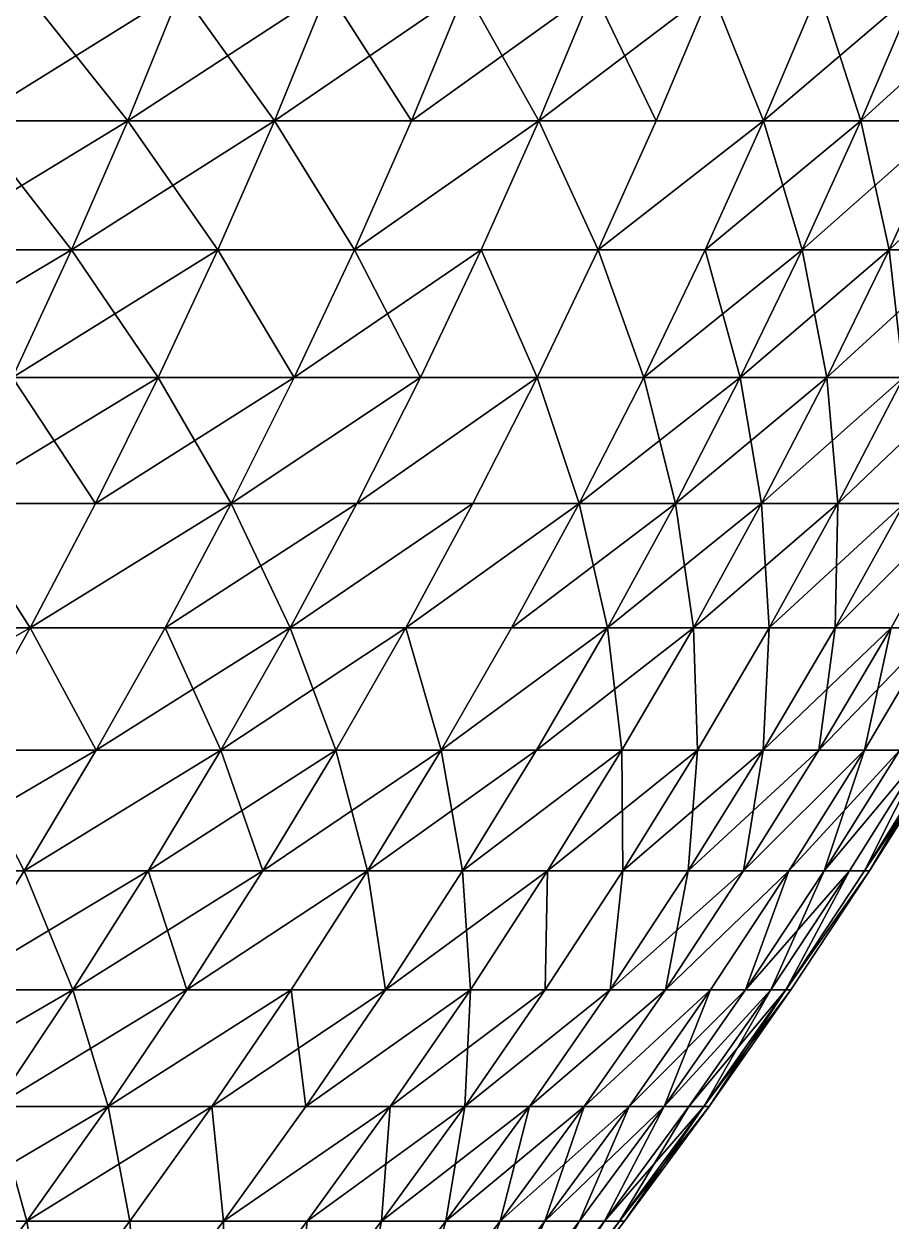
# Model space of a CAD drawing. Header units: millimetres. Extents: x -3250 to 6200, y -3250 to 3250.
# Drawn here: x 5953.7 to 6075, y -483 to -315.5 of the extents above; entities that cross this region are included whole.
import ezdxf

# ---------------------------------------------------------------- set-up
doc = ezdxf.new("R2010")
doc.units = ezdxf.units.MM
doc.header["$MEASUREMENT"] = 0
doc.layers.add('MESH_3D', color=2, linetype='CONTINUOUS')

msp = doc.modelspace()

# ---------------------------------------------------------------- linework, layer by layer
at = {"layer": 'MESH_3D'}
for points in [[(5946.31, -329.03, 1895.26), (5975.62, -310.75, 1946.13), (5968.2, -329.03, 1949.05)], [(5953.66, -310.75, 1892.16), (5975.62, -310.75, 1946.13), (5946.31, -329.03, 1895.26)], [(5968.2, -329.03, 24750.95), (5953.66, -310.75, 24807.84), (5946.31, -329.03, 24804.74)], [(5975.62, -310.75, 24753.87), (5953.66, -310.75, 24807.84), (5968.2, -329.03, 24750.95)], [(5975.62, -310.75, 1946.13), (5988.74, -329.03, 2003.37), (5968.2, -329.03, 1949.05)], [(5996.23, -310.75, 24699.36), (5968.2, -329.03, 24750.95), (5988.74, -329.03, 24696.63)], [(5996.23, -310.75, 24699.36), (5975.62, -310.75, 24753.87), (5968.2, -329.03, 24750.95)], [(5975.62, -310.75, 1946.13), (5996.23, -310.75, 2000.64), (5988.74, -329.03, 2003.37)], [(5996.23, -310.75, 2000.64), (6007.92, -329.03, 2058.18), (5988.74, -329.03, 2003.37)], [(6015.48, -310.75, 24644.36), (5988.74, -329.03, 24696.63), (6007.92, -329.03, 24641.82)], [(6015.48, -310.75, 24644.36), (5996.23, -310.75, 24699.36), (5988.74, -329.03, 24696.63)], [(5996.23, -310.75, 2000.64), (6015.48, -310.75, 2055.64), (6007.92, -329.03, 2058.18)], [(6015.48, -310.75, 2055.64), (6025.72, -329.03, 2113.45), (6007.92, -329.03, 2058.18)], [(6033.35, -310.75, 24588.9), (6015.48, -310.75, 24644.36), (6007.92, -329.03, 24641.82)], [(6033.35, -310.75, 24588.9), (6007.92, -329.03, 24641.82), (6025.72, -329.03, 24586.55)], [(6015.48, -310.75, 2055.64), (6033.35, -310.75, 2111.1), (6025.72, -329.03, 2113.45)], [(6033.35, -310.75, 2111.1), (6042.15, -329.03, 2169.16), (6025.72, -329.03, 2113.45)], [(6049.83, -310.75, 24533), (6033.35, -310.75, 24588.9), (6025.72, -329.03, 24586.55)], [(6049.83, -310.75, 24533), (6025.72, -329.03, 24586.55), (6042.15, -329.03, 24530.84)], [(6033.35, -310.75, 2111.1), (6049.83, -310.75, 2167), (6042.15, -329.03, 2169.16)], [(6049.83, -310.75, 2167), (6057.18, -329.03, 2225.25), (6042.15, -329.03, 2169.16)], [(6057.18, -329.03, 24474.75), (6049.83, -310.75, 24533), (6042.15, -329.03, 24530.84)], [(6049.83, -310.75, 2167), (6064.91, -310.75, 2223.28), (6057.18, -329.03, 2225.25)], [(6064.91, -310.75, 24476.72), (6049.83, -310.75, 24533), (6057.18, -329.03, 24474.75)], [(6064.91, -310.75, 2223.28), (6070.81, -329.03, 2281.7), (6057.18, -329.03, 2225.25)], [(6078.58, -310.75, 24420.07), (6064.91, -310.75, 24476.72), (6057.18, -329.03, 24474.75)], [(6078.58, -310.75, 24420.07), (6057.18, -329.03, 24474.75), (6070.81, -329.03, 24418.3)], [(6064.91, -310.75, 2223.28), (6078.58, -310.75, 2279.93), (6070.81, -329.03, 2281.7)], [(6078.58, -310.75, 2279.93), (6083.02, -329.03, 2338.48), (6070.81, -329.03, 2281.7)], [(6090.84, -310.75, 24363.1), (6078.58, -310.75, 24420.07), (6070.81, -329.03, 24418.3)], [(6090.84, -310.75, 24363.1), (6070.81, -329.03, 24418.3), (6083.02, -329.03, 24361.52)], [(5946.31, -329.03, 1895.26), (5960.35, -347.11, 1952.13), (5938.54, -347.11, 1898.53)], [(5968.2, -329.03, 24750.95), (5938.54, -347.11, 24801.47), (5960.35, -347.11, 24747.87)], [(5968.2, -329.03, 24750.95), (5946.31, -329.03, 24804.74), (5938.54, -347.11, 24801.47)], [(5946.31, -329.03, 1895.26), (5968.2, -329.03, 1949.05), (5960.35, -347.11, 1952.13)], [(5968.2, -329.03, 1949.05), (5980.82, -347.11, 2006.25), (5960.35, -347.11, 1952.13)], [(5988.74, -329.03, 24696.63), (5968.2, -329.03, 24750.95), (5960.35, -347.11, 24747.87)], [(5988.74, -329.03, 24696.63), (5960.35, -347.11, 24747.87), (5980.82, -347.11, 24693.75)], [(5968.2, -329.03, 1949.05), (5988.74, -329.03, 2003.37), (5980.82, -347.11, 2006.25)], [(5988.74, -329.03, 2003.37), (5999.93, -347.11, 2060.86), (5980.82, -347.11, 2006.25)], [(5999.93, -347.11, 24639.14), (5988.74, -329.03, 24696.63), (5980.82, -347.11, 24693.75)], [(5988.74, -329.03, 2003.37), (6007.92, -329.03, 2058.18), (5999.93, -347.11, 2060.86)], [(6007.92, -329.03, 24641.82), (5988.74, -329.03, 24696.63), (5999.93, -347.11, 24639.14)], [(5999.93, -347.11, 2060.86), (6025.72, -329.03, 2113.45), (6017.67, -347.11, 2115.94)], [(6007.92, -329.03, 2058.18), (6025.72, -329.03, 2113.45), (5999.93, -347.11, 2060.86)], [(6025.72, -329.03, 24586.55), (5999.93, -347.11, 24639.14), (6017.67, -347.11, 24584.06)], [(6025.72, -329.03, 24586.55), (6007.92, -329.03, 24641.82), (5999.93, -347.11, 24639.14)], [(6025.72, -329.03, 2113.45), (6034.03, -347.11, 2171.44), (6017.67, -347.11, 2115.94)], [(6034.03, -347.11, 24528.56), (6025.72, -329.03, 24586.55), (6017.67, -347.11, 24584.06)], [(6025.72, -329.03, 2113.45), (6042.15, -329.03, 2169.16), (6034.03, -347.11, 2171.44)], [(6042.15, -329.03, 24530.84), (6025.72, -329.03, 24586.55), (6034.03, -347.11, 24528.56)], [(6034.03, -347.11, 2171.44), (6057.18, -329.03, 2225.25), (6049.01, -347.11, 2227.33)], [(6042.15, -329.03, 2169.16), (6057.18, -329.03, 2225.25), (6034.03, -347.11, 2171.44)], [(6057.18, -329.03, 24474.75), (6042.15, -329.03, 24530.84), (6034.03, -347.11, 24528.56)], [(6057.18, -329.03, 24474.75), (6034.03, -347.11, 24528.56), (6049.01, -347.11, 24472.67)], [(6049.01, -347.11, 2227.33), (6070.81, -329.03, 2281.7), (6062.59, -347.11, 2283.58)], [(6057.18, -329.03, 2225.25), (6070.81, -329.03, 2281.7), (6049.01, -347.11, 2227.33)], [(6062.59, -347.11, 24416.42), (6057.18, -329.03, 24474.75), (6049.01, -347.11, 24472.67)], [(6070.81, -329.03, 24418.3), (6057.18, -329.03, 24474.75), (6062.59, -347.11, 24416.42)], [(6070.81, -329.03, 2281.7), (6074.76, -347.11, 2340.15), (6062.59, -347.11, 2283.58)], [(6083.02, -329.03, 24361.52), (6070.81, -329.03, 24418.3), (6062.59, -347.11, 24416.42)], [(6083.02, -329.03, 24361.52), (6062.59, -347.11, 24416.42), (6074.76, -347.11, 24359.85)], [(6070.81, -329.03, 2281.7), (6083.02, -329.03, 2338.48), (6074.76, -347.11, 2340.15)], [(6083.02, -329.03, 2338.48), (6085.52, -347.11, 2397), (6074.76, -347.11, 2340.15)], [(6093.82, -329.03, 24304.46), (6083.02, -329.03, 24361.52), (6074.76, -347.11, 24359.85)], [(6093.82, -329.03, 24304.46), (6074.76, -347.11, 24359.85), (6085.52, -347.11, 24303)], [(5930.36, -364.97, 1901.98), (5960.35, -347.11, 1952.13), (5952.08, -364.97, 1955.37)], [(5938.54, -347.11, 1898.53), (5960.35, -347.11, 1952.13), (5930.36, -364.97, 1901.98)], [(5960.35, -347.11, 24747.87), (5938.54, -347.11, 24801.47), (5952.08, -364.97, 24744.63)], [(5960.35, -347.11, 1952.13), (5972.47, -364.97, 2009.28), (5952.08, -364.97, 1955.37)], [(5980.82, -347.11, 24693.75), (5960.35, -347.11, 24747.87), (5952.08, -364.97, 24744.63)], [(5980.82, -347.11, 24693.75), (5952.08, -364.97, 24744.63), (5972.47, -364.97, 24690.72)], [(5960.35, -347.11, 1952.13), (5980.82, -347.11, 2006.25), (5972.47, -364.97, 2009.28)], [(5980.82, -347.11, 2006.25), (5991.51, -364.97, 2063.69), (5972.47, -364.97, 2009.28)], [(5991.51, -364.97, 24636.31), (5980.82, -347.11, 24693.75), (5972.47, -364.97, 24690.72)], [(5980.82, -347.11, 2006.25), (5999.93, -347.11, 2060.86), (5991.51, -364.97, 2063.69)], [(5999.93, -347.11, 24639.14), (5980.82, -347.11, 24693.75), (5991.51, -364.97, 24636.31)], [(5999.93, -347.11, 2060.86), (6009.19, -364.97, 2118.56), (5991.51, -364.97, 2063.69)], [(6017.67, -347.11, 24584.06), (5999.93, -347.11, 24639.14), (5991.51, -364.97, 24636.31)], [(6017.67, -347.11, 24584.06), (5991.51, -364.97, 24636.31), (6009.19, -364.97, 24581.44)], [(5999.93, -347.11, 2060.86), (6017.67, -347.11, 2115.94), (6009.19, -364.97, 2118.56)], [(6017.67, -347.11, 2115.94), (6025.49, -364.97, 2173.84), (6009.19, -364.97, 2118.56)], [(6025.49, -364.97, 24526.16), (6017.67, -347.11, 24584.06), (6009.19, -364.97, 24581.44)], [(6017.67, -347.11, 2115.94), (6034.03, -347.11, 2171.44), (6025.49, -364.97, 2173.84)], [(6034.03, -347.11, 24528.56), (6017.67, -347.11, 24584.06), (6025.49, -364.97, 24526.16)], [(6034.03, -347.11, 2171.44), (6040.41, -364.97, 2229.52), (6025.49, -364.97, 2173.84)], [(6040.41, -364.97, 24470.48), (6034.03, -347.11, 24528.56), (6025.49, -364.97, 24526.16)], [(6034.03, -347.11, 2171.44), (6049.01, -347.11, 2227.33), (6040.41, -364.97, 2229.52)], [(6049.01, -347.11, 24472.67), (6034.03, -347.11, 24528.56), (6040.41, -364.97, 24470.48)], [(6049.01, -347.11, 2227.33), (6053.93, -364.97, 2285.55), (6040.41, -364.97, 2229.52)], [(6062.59, -347.11, 24416.42), (6040.41, -364.97, 24470.48), (6053.93, -364.97, 24414.45)], [(6062.59, -347.11, 24416.42), (6049.01, -347.11, 24472.67), (6040.41, -364.97, 24470.48)], [(6049.01, -347.11, 2227.33), (6062.59, -347.11, 2283.58), (6053.93, -364.97, 2285.55)], [(6062.59, -347.11, 2283.58), (6066.06, -364.97, 2341.91), (6053.93, -364.97, 2285.55)], [(6074.76, -347.11, 24359.85), (6053.93, -364.97, 24414.45), (6066.06, -364.97, 24358.09)], [(6074.76, -347.11, 24359.85), (6062.59, -347.11, 24416.42), (6053.93, -364.97, 24414.45)], [(6062.59, -347.11, 2283.58), (6074.76, -347.11, 2340.15), (6066.06, -364.97, 2341.91)], [(6074.76, -347.11, 2340.15), (6076.77, -364.97, 2398.54), (6066.06, -364.97, 2341.91)], [(6085.52, -347.11, 24303), (6066.06, -364.97, 24358.09), (6076.77, -364.97, 24301.46)], [(6085.52, -347.11, 24303), (6074.76, -347.11, 24359.85), (6066.06, -364.97, 24358.09)], [(6074.76, -347.11, 2340.15), (6085.52, -347.11, 2397), (6076.77, -364.97, 2398.54)], [(5952.08, -364.97, 1955.37), (5963.71, -382.6, 2012.47), (5943.41, -382.6, 1958.77)], [(5972.47, -364.97, 24690.72), (5952.08, -364.97, 24744.63), (5943.41, -382.6, 24741.23)], [(5972.47, -364.97, 24690.72), (5943.41, -382.6, 24741.23), (5963.71, -382.6, 24687.53)], [(5952.08, -364.97, 1955.37), (5972.47, -364.97, 2009.28), (5963.71, -382.6, 2012.47)], [(5972.47, -364.97, 2009.28), (5982.68, -382.6, 2066.66), (5963.71, -382.6, 2012.47)], [(5991.51, -364.97, 24636.31), (5963.71, -382.6, 24687.53), (5982.68, -382.6, 24633.34)], [(5991.51, -364.97, 24636.31), (5972.47, -364.97, 24690.72), (5963.71, -382.6, 24687.53)], [(5972.47, -364.97, 2009.28), (5991.51, -364.97, 2063.69), (5982.68, -382.6, 2066.66)], [(5982.68, -382.6, 2066.66), (6009.19, -364.97, 2118.56), (6000.28, -382.6, 2121.3)], [(5991.51, -364.97, 2063.69), (6009.19, -364.97, 2118.56), (5982.68, -382.6, 2066.66)], [(6009.19, -364.97, 24581.44), (5991.51, -364.97, 24636.31), (5982.68, -382.6, 24633.34)], [(6009.19, -364.97, 24581.44), (5982.68, -382.6, 24633.34), (6000.28, -382.6, 24578.7)], [(6000.28, -382.6, 2121.3), (6025.49, -364.97, 2173.84), (6016.52, -382.6, 2176.37)], [(6009.19, -364.97, 2118.56), (6025.49, -364.97, 2173.84), (6000.28, -382.6, 2121.3)], [(6025.49, -364.97, 24526.16), (6009.19, -364.97, 24581.44), (6000.28, -382.6, 24578.7)], [(6025.49, -364.97, 24526.16), (6000.28, -382.6, 24578.7), (6016.52, -382.6, 24523.63)], [(6025.49, -364.97, 2173.84), (6031.38, -382.6, 2231.82), (6016.52, -382.6, 2176.37)], [(6031.38, -382.6, 24468.18), (6025.49, -364.97, 24526.16), (6016.52, -382.6, 24523.63)], [(6025.49, -364.97, 2173.84), (6040.41, -364.97, 2229.52), (6031.38, -382.6, 2231.82)], [(6040.41, -364.97, 24470.48), (6025.49, -364.97, 24526.16), (6031.38, -382.6, 24468.18)], [(6040.41, -364.97, 2229.52), (6044.85, -382.6, 2287.63), (6031.38, -382.6, 2231.82)], [(6053.93, -364.97, 24414.45), (6040.41, -364.97, 24470.48), (6031.38, -382.6, 24468.18)], [(6053.93, -364.97, 24414.45), (6031.38, -382.6, 24468.18), (6044.85, -382.6, 24412.37)], [(6040.41, -364.97, 2229.52), (6053.93, -364.97, 2285.55), (6044.85, -382.6, 2287.63)], [(6044.85, -382.6, 2287.63), (6066.06, -364.97, 2341.91), (6056.92, -382.6, 2343.75)], [(6053.93, -364.97, 2285.55), (6066.06, -364.97, 2341.91), (6044.85, -382.6, 2287.63)], [(6056.92, -382.6, 24356.25), (6053.93, -364.97, 24414.45), (6044.85, -382.6, 24412.37)], [(6066.06, -364.97, 24358.09), (6053.93, -364.97, 24414.45), (6056.92, -382.6, 24356.25)], [(6066.06, -364.97, 2341.91), (6067.6, -382.6, 2400.16), (6056.92, -382.6, 2343.75)], [(6076.77, -364.97, 24301.46), (6066.06, -364.97, 24358.09), (6056.92, -382.6, 24356.25)], [(6076.77, -364.97, 24301.46), (6056.92, -382.6, 24356.25), (6067.6, -382.6, 24299.84)], [(6066.06, -364.97, 2341.91), (6076.77, -364.97, 2398.54), (6067.6, -382.6, 2400.16)], [(6067.6, -382.6, 2400.16), (6086.08, -364.97, 2455.43), (6076.86, -382.6, 2456.82)], [(6076.77, -364.97, 2398.54), (6086.08, -364.97, 2455.43), (6067.6, -382.6, 2400.16)], [(6076.86, -382.6, 24243.18), (6076.77, -364.97, 24301.46), (6067.6, -382.6, 24299.84)], [(5943.41, -382.6, 1958.77), (5954.55, -400, 2015.81), (5934.33, -400, 1962.34)], [(5954.55, -400, 24684.19), (5943.41, -382.6, 24741.23), (5934.33, -400, 24737.66)], [(5943.41, -382.6, 1958.77), (5963.71, -382.6, 2012.47), (5954.55, -400, 2015.81)], [(5963.71, -382.6, 24687.53), (5943.41, -382.6, 24741.23), (5954.55, -400, 24684.19)], [(5954.55, -400, 2015.81), (5982.68, -382.6, 2066.66), (5973.43, -400, 2069.77)], [(5963.71, -382.6, 2012.47), (5982.68, -382.6, 2066.66), (5954.55, -400, 2015.81)], [(5982.68, -382.6, 24633.34), (5963.71, -382.6, 24687.53), (5954.55, -400, 24684.19)], [(5982.68, -382.6, 24633.34), (5954.55, -400, 24684.19), (5973.43, -400, 24630.23)], [(5982.68, -382.6, 2066.66), (5990.96, -400, 2124.18), (5973.43, -400, 2069.77)], [(6000.28, -382.6, 24578.7), (5982.68, -382.6, 24633.34), (5973.43, -400, 24630.23)], [(6000.28, -382.6, 24578.7), (5973.43, -400, 24630.23), (5990.96, -400, 24575.82)], [(5982.68, -382.6, 2066.66), (6000.28, -382.6, 2121.3), (5990.96, -400, 2124.18)], [(5990.96, -400, 2124.18), (6016.52, -382.6, 2176.37), (6007.12, -400, 2179.01)], [(6000.28, -382.6, 2121.3), (6016.52, -382.6, 2176.37), (5990.96, -400, 2124.18)], [(6016.52, -382.6, 24523.63), (5990.96, -400, 24575.82), (6007.12, -400, 24520.99)], [(6016.52, -382.6, 24523.63), (6000.28, -382.6, 24578.7), (5990.96, -400, 24575.82)], [(6007.12, -400, 2179.01), (6031.38, -382.6, 2231.82), (6021.92, -400, 2234.23)], [(6016.52, -382.6, 2176.37), (6031.38, -382.6, 2231.82), (6007.12, -400, 2179.01)], [(6031.38, -382.6, 24468.18), (6007.12, -400, 24520.99), (6021.92, -400, 24465.77)], [(6031.38, -382.6, 24468.18), (6016.52, -382.6, 24523.63), (6007.12, -400, 24520.99)], [(6031.38, -382.6, 2231.82), (6035.33, -400, 2289.8), (6021.92, -400, 2234.23)], [(6044.85, -382.6, 24412.37), (6031.38, -382.6, 24468.18), (6021.92, -400, 24465.77)], [(6044.85, -382.6, 24412.37), (6021.92, -400, 24465.77), (6035.33, -400, 24410.2)], [(6031.38, -382.6, 2231.82), (6044.85, -382.6, 2287.63), (6035.33, -400, 2289.8)], [(6044.85, -382.6, 2287.63), (6047.36, -400, 2345.69), (6035.33, -400, 2289.8)], [(6056.92, -382.6, 24356.25), (6035.33, -400, 24410.2), (6047.36, -400, 24354.31)], [(6056.92, -382.6, 24356.25), (6044.85, -382.6, 24412.37), (6035.33, -400, 24410.2)], [(6044.85, -382.6, 2287.63), (6056.92, -382.6, 2343.75), (6047.36, -400, 2345.69)], [(6056.92, -382.6, 2343.75), (6057.99, -400, 2401.86), (6047.36, -400, 2345.69)], [(6067.6, -382.6, 24299.84), (6056.92, -382.6, 24356.25), (6047.36, -400, 24354.31)], [(6067.6, -382.6, 24299.84), (6047.36, -400, 24354.31), (6057.99, -400, 24298.14)], [(6056.92, -382.6, 2343.75), (6067.6, -382.6, 2400.16), (6057.99, -400, 2401.86)], [(6067.6, -382.6, 2400.16), (6067.21, -400, 2458.27), (6057.99, -400, 2401.86)], [(6076.86, -382.6, 24243.18), (6067.6, -382.6, 24299.84), (6057.99, -400, 24298.14)], [(6076.86, -382.6, 24243.18), (6057.99, -400, 24298.14), (6067.21, -400, 24241.73)], [(6067.21, -400, 2458.27), (6084.71, -382.6, 2513.69), (6075.03, -400, 2514.9)], [(6076.86, -382.6, 2456.82), (6084.71, -382.6, 2513.69), (6067.21, -400, 2458.27)], [(6067.6, -382.6, 2400.16), (6076.86, -382.6, 2456.82), (6067.21, -400, 2458.27)], [(6084.71, -382.6, 24186.31), (6076.86, -382.6, 24243.18), (6067.21, -400, 24241.73)], [(6084.71, -382.6, 24186.31), (6067.21, -400, 24241.73), (6075.03, -400, 24185.1)], [(6081.43, -400, 24128.29), (6084.71, -382.6, 24186.31), (6075.03, -400, 24185.1)], [(5954.55, -400, 24684.19), (5934.33, -400, 24737.66), (5924.84, -417.15, 24733.94)], [(5954.55, -400, 24684.19), (5924.84, -417.15, 24733.94), (5944.97, -417.15, 24680.71)], [(5934.33, -400, 1962.34), (5954.55, -400, 2015.81), (5944.97, -417.15, 2019.29)], [(5954.55, -400, 2015.81), (5963.77, -417.15, 2073.01), (5944.97, -417.15, 2019.29)], [(5963.77, -417.15, 24626.99), (5954.55, -400, 24684.19), (5944.97, -417.15, 24680.71)], [(5954.55, -400, 2015.81), (5973.43, -400, 2069.77), (5963.77, -417.15, 2073.01)], [(5973.43, -400, 24630.23), (5954.55, -400, 24684.19), (5963.77, -417.15, 24626.99)], [(5973.43, -400, 2069.77), (5981.22, -417.15, 2127.18), (5963.77, -417.15, 2073.01)], [(5990.96, -400, 24575.82), (5963.77, -417.15, 24626.99), (5981.22, -417.15, 24572.82)], [(5990.96, -400, 24575.82), (5973.43, -400, 24630.23), (5963.77, -417.15, 24626.99)], [(5973.43, -400, 2069.77), (5990.96, -400, 2124.18), (5981.22, -417.15, 2127.18)], [(5990.96, -400, 2124.18), (5997.32, -417.15, 2181.77), (5981.22, -417.15, 2127.18)], [(6007.12, -400, 24520.99), (5990.96, -400, 24575.82), (5981.22, -417.15, 24572.82)], [(6007.12, -400, 24520.99), (5981.22, -417.15, 24572.82), (5997.32, -417.15, 24518.23)], [(5990.96, -400, 2124.18), (6007.12, -400, 2179.01), (5997.32, -417.15, 2181.77)], [(6007.12, -400, 2179.01), (6012.05, -417.15, 2236.74), (5997.32, -417.15, 2181.77)], [(6012.05, -417.15, 24463.26), (6007.12, -400, 24520.99), (5997.32, -417.15, 24518.23)], [(6007.12, -400, 2179.01), (6021.92, -400, 2234.23), (6012.05, -417.15, 2236.74)], [(6021.92, -400, 24465.77), (6007.12, -400, 24520.99), (6012.05, -417.15, 24463.26)], [(6012.05, -417.15, 2236.74), (6035.33, -400, 2289.8), (6025.4, -417.15, 2292.07)], [(6021.92, -400, 2234.23), (6035.33, -400, 2289.8), (6012.05, -417.15, 2236.74)], [(6035.33, -400, 24410.2), (6012.05, -417.15, 24463.26), (6025.4, -417.15, 24407.93)], [(6035.33, -400, 24410.2), (6021.92, -400, 24465.77), (6012.05, -417.15, 24463.26)], [(6035.33, -400, 2289.8), (6037.37, -417.15, 2347.71), (6025.4, -417.15, 2292.07)], [(6047.36, -400, 24354.31), (6035.33, -400, 24410.2), (6025.4, -417.15, 24407.93)], [(6047.36, -400, 24354.31), (6025.4, -417.15, 24407.93), (6037.37, -417.15, 24352.29)], [(6035.33, -400, 2289.8), (6047.36, -400, 2345.69), (6037.37, -417.15, 2347.71)], [(6047.36, -400, 2345.69), (6047.95, -417.15, 2403.62), (6037.37, -417.15, 2347.71)], [(6047.95, -417.15, 24296.38), (6047.36, -400, 24354.31), (6037.37, -417.15, 24352.29)], [(6047.36, -400, 2345.69), (6057.99, -400, 2401.86), (6047.95, -417.15, 2403.62)], [(6057.99, -400, 24298.14), (6047.36, -400, 24354.31), (6047.95, -417.15, 24296.38)], [(6057.99, -400, 2401.86), (6057.14, -417.15, 2459.79), (6047.95, -417.15, 2403.62)], [(6057.14, -417.15, 24240.21), (6057.99, -400, 24298.14), (6047.95, -417.15, 24296.38)], [(6067.21, -400, 2458.27), (6064.92, -417.15, 2516.17), (6057.14, -417.15, 2459.79)], [(6057.99, -400, 2401.86), (6067.21, -400, 2458.27), (6057.14, -417.15, 2459.79)], [(6067.21, -400, 24241.73), (6057.99, -400, 24298.14), (6057.14, -417.15, 24240.21)], [(6075.03, -400, 24185.1), (6067.21, -400, 24241.73), (6057.14, -417.15, 24240.21)], [(6075.03, -400, 24185.1), (6057.14, -417.15, 24240.21), (6064.92, -417.15, 24183.83)], [(6075.03, -400, 2514.9), (6071.29, -417.15, 2572.72), (6064.92, -417.15, 2516.17)], [(6067.21, -400, 2458.27), (6075.03, -400, 2514.9), (6064.92, -417.15, 2516.17)], [(6081.43, -400, 24128.29), (6075.03, -400, 24185.1), (6064.92, -417.15, 24183.83)], [(6081.43, -400, 24128.29), (6064.92, -417.15, 24183.83), (6071.29, -417.15, 24127.28)], [(6081.43, -400, 2571.71), (6076.25, -417.15, 2629.42), (6071.29, -417.15, 2572.72)], [(6075.03, -400, 2514.9), (6081.43, -400, 2571.71), (6071.29, -417.15, 2572.72)], [(6076.25, -417.15, 24070.58), (6081.43, -400, 24128.29), (6071.29, -417.15, 24127.28)], [(5944.97, -417.15, 2019.29), (5953.71, -434.04, 2076.39), (5935, -434.04, 2022.92)], [(5963.77, -417.15, 24626.99), (5944.97, -417.15, 24680.71), (5935, -434.04, 24677.08)], [(5963.77, -417.15, 24626.99), (5935, -434.04, 24677.08), (5953.71, -434.04, 24623.61)], [(5944.97, -417.15, 2019.29), (5963.77, -417.15, 2073.01), (5953.71, -434.04, 2076.39)], [(5953.71, -434.04, 2076.39), (5981.22, -417.15, 2127.18), (5971.08, -434.04, 2130.31)], [(5963.77, -417.15, 2073.01), (5981.22, -417.15, 2127.18), (5953.71, -434.04, 2076.39)], [(5981.22, -417.15, 24572.82), (5963.77, -417.15, 24626.99), (5953.71, -434.04, 24623.61)], [(5981.22, -417.15, 24572.82), (5953.71, -434.04, 24623.61), (5971.08, -434.04, 24569.69)], [(5971.08, -434.04, 2130.31), (5997.32, -417.15, 2181.77), (5987.1, -434.04, 2184.64)], [(5981.22, -417.15, 2127.18), (5997.32, -417.15, 2181.77), (5971.08, -434.04, 2130.31)], [(5987.1, -434.04, 24515.36), (5981.22, -417.15, 24572.82), (5971.08, -434.04, 24569.69)], [(5997.32, -417.15, 24518.23), (5981.22, -417.15, 24572.82), (5987.1, -434.04, 24515.36)], [(5997.32, -417.15, 2181.77), (6001.76, -434.04, 2239.36), (5987.1, -434.04, 2184.64)], [(6012.05, -417.15, 24463.26), (5987.1, -434.04, 24515.36), (6001.76, -434.04, 24460.64)], [(6012.05, -417.15, 24463.26), (5997.32, -417.15, 24518.23), (5987.1, -434.04, 24515.36)], [(5997.32, -417.15, 2181.77), (6012.05, -417.15, 2236.74), (6001.76, -434.04, 2239.36)], [(6001.76, -434.04, 2239.36), (6025.4, -417.15, 2292.07), (6015.06, -434.04, 2294.43)], [(6012.05, -417.15, 2236.74), (6025.4, -417.15, 2292.07), (6001.76, -434.04, 2239.36)], [(6015.06, -434.04, 24405.57), (6012.05, -417.15, 24463.26), (6001.76, -434.04, 24460.64)], [(6025.4, -417.15, 24407.93), (6012.05, -417.15, 24463.26), (6015.06, -434.04, 24405.57)], [(6015.06, -434.04, 2294.43), (6037.37, -417.15, 2347.71), (6026.97, -434.04, 2349.81)], [(6025.4, -417.15, 2292.07), (6037.37, -417.15, 2347.71), (6015.06, -434.04, 2294.43)], [(6037.37, -417.15, 24352.29), (6015.06, -434.04, 24405.57), (6026.97, -434.04, 24350.19)], [(6037.37, -417.15, 24352.29), (6025.4, -417.15, 24407.93), (6015.06, -434.04, 24405.57)], [(6037.37, -417.15, 2347.71), (6037.5, -434.04, 2405.47), (6026.97, -434.04, 2349.81)], [(6047.95, -417.15, 24296.38), (6026.97, -434.04, 24350.19), (6037.5, -434.04, 24294.53)], [(6047.95, -417.15, 24296.38), (6037.37, -417.15, 24352.29), (6026.97, -434.04, 24350.19)], [(6037.37, -417.15, 2347.71), (6047.95, -417.15, 2403.62), (6037.5, -434.04, 2405.47)], [(6047.95, -417.15, 2403.62), (6046.64, -434.04, 2461.37), (6037.5, -434.04, 2405.47)], [(6057.14, -417.15, 24240.21), (6047.95, -417.15, 24296.38), (6037.5, -434.04, 24294.53)], [(6057.14, -417.15, 24240.21), (6037.5, -434.04, 24294.53), (6046.64, -434.04, 24238.63)], [(6046.64, -434.04, 2461.37), (6064.92, -417.15, 2516.17), (6054.39, -434.04, 2517.49)], [(6057.14, -417.15, 2459.79), (6064.92, -417.15, 2516.17), (6046.64, -434.04, 2461.37)], [(6047.95, -417.15, 2403.62), (6057.14, -417.15, 2459.79), (6046.64, -434.04, 2461.37)], [(6054.39, -434.04, 24182.51), (6057.14, -417.15, 24240.21), (6046.64, -434.04, 24238.63)], [(6054.39, -434.04, 2517.49), (6071.29, -417.15, 2572.72), (6060.73, -434.04, 2573.78)], [(6064.92, -417.15, 2516.17), (6071.29, -417.15, 2572.72), (6054.39, -434.04, 2517.49)], [(6064.92, -417.15, 24183.83), (6057.14, -417.15, 24240.21), (6054.39, -434.04, 24182.51)], [(6071.29, -417.15, 24127.28), (6064.92, -417.15, 24183.83), (6054.39, -434.04, 24182.51)], [(6071.29, -417.15, 24127.28), (6054.39, -434.04, 24182.51), (6060.73, -434.04, 24126.22)], [(6071.29, -417.15, 2572.72), (6065.67, -434.04, 2630.21), (6060.73, -434.04, 2573.78)], [(6076.25, -417.15, 24070.58), (6060.73, -434.04, 24126.22), (6065.67, -434.04, 24069.79)], [(6076.25, -417.15, 24070.58), (6071.29, -417.15, 24127.28), (6060.73, -434.04, 24126.22)], [(6065.67, -434.04, 2630.21), (6079.8, -417.15, 2686.22), (6069.2, -434.04, 2686.75)], [(6076.25, -417.15, 2629.42), (6079.8, -417.15, 2686.22), (6065.67, -434.04, 2630.21)], [(6071.29, -417.15, 2572.72), (6076.25, -417.15, 2629.42), (6065.67, -434.04, 2630.21)], [(6079.8, -417.15, 24013.78), (6065.67, -434.04, 24069.79), (6069.2, -434.04, 24013.25)], [(6079.8, -417.15, 24013.78), (6076.25, -417.15, 24070.58), (6065.67, -434.04, 24069.79)], [(6079.8, -417.15, 2686.22), (6071.31, -434.04, 2743.36), (6069.2, -434.04, 2686.75)], [(6071.31, -434.04, 23956.64), (6079.8, -417.15, 24013.78), (6069.2, -434.04, 24013.25)], [(6071.31, -434.04, 2743.36), (6082.63, -417.15, 2800), (6072.02, -434.04, 2800)], [(6081.92, -417.15, 2743.09), (6082.63, -417.15, 2800), (6071.31, -434.04, 2743.36)], [(6079.8, -417.15, 2686.22), (6081.92, -417.15, 2743.09), (6071.31, -434.04, 2743.36)], [(6081.92, -417.15, 23956.91), (6079.8, -417.15, 24013.78), (6071.31, -434.04, 23956.64)], [(6081.92, -417.15, 23956.91), (6071.31, -434.04, 23956.64), (6072.02, -434.04, 23900)], [(6072.02, -434.04, 23900), (6072.02, -434.04, 2800), (6082.63, -417.15, 2800)], [(6082.63, -417.15, 23900), (6072.02, -434.04, 23900), (6082.63, -417.15, 2800)], [(6081.92, -417.15, 23956.91), (6072.02, -434.04, 23900), (6082.63, -417.15, 23900)], [(5935, -434.04, 2022.92), (5953.71, -434.04, 2076.39), (5943.26, -450.66, 2079.9)], [(5953.71, -434.04, 24623.61), (5935, -434.04, 24677.08), (5943.26, -450.66, 24620.1)], [(5953.71, -434.04, 2076.39), (5960.54, -450.66, 2133.56), (5943.26, -450.66, 2079.9)], [(5971.08, -434.04, 24569.69), (5953.71, -434.04, 24623.61), (5943.26, -450.66, 24620.1)], [(5971.08, -434.04, 24569.69), (5943.26, -450.66, 24620.1), (5960.54, -450.66, 24566.44)], [(5953.71, -434.04, 2076.39), (5971.08, -434.04, 2130.31), (5960.54, -450.66, 2133.56)], [(5971.08, -434.04, 2130.31), (5976.48, -450.66, 2187.63), (5960.54, -450.66, 2133.56)], [(5987.1, -434.04, 24515.36), (5971.08, -434.04, 24569.69), (5960.54, -450.66, 24566.44)], [(5987.1, -434.04, 24515.36), (5960.54, -450.66, 24566.44), (5976.48, -450.66, 24512.37)], [(5971.08, -434.04, 2130.31), (5987.1, -434.04, 2184.64), (5976.48, -450.66, 2187.63)], [(5976.48, -450.66, 2187.63), (6001.76, -434.04, 2239.36), (5991.08, -450.66, 2242.08)], [(5987.1, -434.04, 2184.64), (6001.76, -434.04, 2239.36), (5976.48, -450.66, 2187.63)], [(6001.76, -434.04, 24460.64), (5976.48, -450.66, 24512.37), (5991.08, -450.66, 24457.92)], [(6001.76, -434.04, 24460.64), (5987.1, -434.04, 24515.36), (5976.48, -450.66, 24512.37)], [(6001.76, -434.04, 2239.36), (6004.3, -450.66, 2296.88), (5991.08, -450.66, 2242.08)], [(6004.3, -450.66, 24403.12), (6001.76, -434.04, 24460.64), (5991.08, -450.66, 24457.92)], [(6001.76, -434.04, 2239.36), (6015.06, -434.04, 2294.43), (6004.3, -450.66, 2296.88)], [(6015.06, -434.04, 24405.57), (6001.76, -434.04, 24460.64), (6004.3, -450.66, 24403.12)], [(6015.06, -434.04, 2294.43), (6016.16, -450.66, 2351.99), (6004.3, -450.66, 2296.88)], [(6026.97, -434.04, 24350.19), (6015.06, -434.04, 24405.57), (6004.3, -450.66, 24403.12)], [(6026.97, -434.04, 24350.19), (6004.3, -450.66, 24403.12), (6016.16, -450.66, 24348.01)], [(6015.06, -434.04, 2294.43), (6026.97, -434.04, 2349.81), (6016.16, -450.66, 2351.99)], [(6026.97, -434.04, 2349.81), (6026.64, -450.66, 2407.38), (6016.16, -450.66, 2351.99)], [(6026.64, -450.66, 24292.62), (6026.97, -434.04, 24350.19), (6016.16, -450.66, 24348.01)], [(6037.5, -434.04, 2405.47), (6035.74, -450.66, 2463.02), (6026.64, -450.66, 2407.38)], [(6026.97, -434.04, 2349.81), (6037.5, -434.04, 2405.47), (6026.64, -450.66, 2407.38)], [(6037.5, -434.04, 24294.53), (6026.97, -434.04, 24350.19), (6026.64, -450.66, 24292.62)], [(6035.74, -450.66, 24236.98), (6037.5, -434.04, 24294.53), (6026.64, -450.66, 24292.62)], [(6046.64, -434.04, 2461.37), (6043.44, -450.66, 2518.86), (6035.74, -450.66, 2463.02)], [(6037.5, -434.04, 2405.47), (6046.64, -434.04, 2461.37), (6035.74, -450.66, 2463.02)], [(6046.64, -434.04, 24238.63), (6037.5, -434.04, 24294.53), (6035.74, -450.66, 24236.98)], [(6054.39, -434.04, 24182.51), (6035.74, -450.66, 24236.98), (6043.44, -450.66, 24181.14)], [(6054.39, -434.04, 24182.51), (6046.64, -434.04, 24238.63), (6035.74, -450.66, 24236.98)], [(6043.44, -450.66, 2518.86), (6060.73, -434.04, 2573.78), (6049.76, -450.66, 2574.88)], [(6054.39, -434.04, 2517.49), (6060.73, -434.04, 2573.78), (6043.44, -450.66, 2518.86)], [(6046.64, -434.04, 2461.37), (6054.39, -434.04, 2517.49), (6043.44, -450.66, 2518.86)], [(6060.73, -434.04, 24126.22), (6043.44, -450.66, 24181.14), (6049.76, -450.66, 24125.12)], [(6060.73, -434.04, 24126.22), (6054.39, -434.04, 24182.51), (6043.44, -450.66, 24181.14)], [(6060.73, -434.04, 2573.78), (6054.67, -450.66, 2631.04), (6049.76, -450.66, 2574.88)], [(6054.67, -450.66, 24068.96), (6060.73, -434.04, 24126.22), (6049.76, -450.66, 24125.12)], [(6054.67, -450.66, 2631.04), (6069.2, -434.04, 2686.75), (6058.18, -450.66, 2687.3)], [(6065.67, -434.04, 2630.21), (6069.2, -434.04, 2686.75), (6054.67, -450.66, 2631.04)], [(6060.73, -434.04, 2573.78), (6065.67, -434.04, 2630.21), (6054.67, -450.66, 2631.04)], [(6065.67, -434.04, 24069.79), (6060.73, -434.04, 24126.22), (6054.67, -450.66, 24068.96)], [(6058.18, -450.66, 24012.7), (6065.67, -434.04, 24069.79), (6054.67, -450.66, 24068.96)], [(6069.2, -434.04, 2686.75), (6060.29, -450.66, 2743.63), (6058.18, -450.66, 2687.3)], [(6069.2, -434.04, 24013.25), (6065.67, -434.04, 24069.79), (6058.18, -450.66, 24012.7)], [(6060.29, -450.66, 23956.37), (6069.2, -434.04, 24013.25), (6058.18, -450.66, 24012.7)], [(6060.29, -450.66, 2743.63), (6072.02, -434.04, 2800), (6060.99, -450.66, 2800)], [(6071.31, -434.04, 2743.36), (6072.02, -434.04, 2800), (6060.29, -450.66, 2743.63)], [(6069.2, -434.04, 2686.75), (6071.31, -434.04, 2743.36), (6060.29, -450.66, 2743.63)], [(6060.29, -450.66, 23956.37), (6060.99, -450.66, 23900), (6072.02, -434.04, 23900)], [(6071.31, -434.04, 23956.64), (6069.2, -434.04, 24013.25), (6060.29, -450.66, 23956.37)], [(6071.31, -434.04, 23956.64), (6060.29, -450.66, 23956.37), (6072.02, -434.04, 23900)], [(6072.02, -434.04, 23900), (6060.99, -450.66, 23900), (6060.99, -450.66, 2800)], [(6072.02, -434.04, 23900), (6060.99, -450.66, 2800), (6072.02, -434.04, 2800)], [(5960.54, -450.66, 24566.44), (5932.41, -466.99, 24616.45), (5949.61, -466.99, 24563.07)], [(5960.54, -450.66, 24566.44), (5943.26, -450.66, 24620.1), (5932.41, -466.99, 24616.45)], [(5943.26, -450.66, 2079.9), (5960.54, -450.66, 2133.56), (5949.61, -466.99, 2136.93)], [(5960.54, -450.66, 2133.56), (5965.47, -466.99, 2190.73), (5949.61, -466.99, 2136.93)], [(5976.48, -450.66, 24512.37), (5960.54, -450.66, 24566.44), (5949.61, -466.99, 24563.07)], [(5976.48, -450.66, 24512.37), (5949.61, -466.99, 24563.07), (5965.47, -466.99, 24509.27)], [(5960.54, -450.66, 2133.56), (5976.48, -450.66, 2187.63), (5965.47, -466.99, 2190.73)], [(5965.47, -466.99, 2190.73), (5991.08, -450.66, 2242.08), (5979.99, -466.99, 2244.91)], [(5976.48, -450.66, 2187.63), (5991.08, -450.66, 2242.08), (5965.47, -466.99, 2190.73)], [(5991.08, -450.66, 24457.92), (5965.47, -466.99, 24509.27), (5979.99, -466.99, 24455.09)], [(5991.08, -450.66, 24457.92), (5976.48, -450.66, 24512.37), (5965.47, -466.99, 24509.27)], [(5991.08, -450.66, 2242.08), (5993.15, -466.99, 2299.43), (5979.99, -466.99, 2244.91)], [(6004.3, -450.66, 24403.12), (5991.08, -450.66, 24457.92), (5979.99, -466.99, 24455.09)], [(6004.3, -450.66, 24403.12), (5979.99, -466.99, 24455.09), (5993.15, -466.99, 24400.57)], [(5991.08, -450.66, 2242.08), (6004.3, -450.66, 2296.88), (5993.15, -466.99, 2299.43)], [(5993.15, -466.99, 2299.43), (6016.16, -450.66, 2351.99), (6004.95, -466.99, 2354.26)], [(6004.3, -450.66, 2296.88), (6016.16, -450.66, 2351.99), (5993.15, -466.99, 2299.43)], [(6016.16, -450.66, 24348.01), (6004.3, -450.66, 24403.12), (5993.15, -466.99, 24400.57)], [(6016.16, -450.66, 24348.01), (5993.15, -466.99, 24400.57), (6004.95, -466.99, 24345.74)], [(6016.16, -450.66, 2351.99), (6015.37, -466.99, 2409.37), (6004.95, -466.99, 2354.26)], [(6026.64, -450.66, 24292.62), (6004.95, -466.99, 24345.74), (6015.37, -466.99, 24290.63)], [(6026.64, -450.66, 24292.62), (6016.16, -450.66, 24348.01), (6004.95, -466.99, 24345.74)], [(6015.37, -466.99, 2409.37), (6035.74, -450.66, 2463.02), (6024.42, -466.99, 2464.72)], [(6026.64, -450.66, 2407.38), (6035.74, -450.66, 2463.02), (6015.37, -466.99, 2409.37)], [(6016.16, -450.66, 2351.99), (6026.64, -450.66, 2407.38), (6015.37, -466.99, 2409.37)], [(6035.74, -450.66, 24236.98), (6015.37, -466.99, 24290.63), (6024.42, -466.99, 24235.28)], [(6035.74, -450.66, 24236.98), (6026.64, -450.66, 24292.62), (6015.37, -466.99, 24290.63)], [(6024.42, -466.99, 2464.72), (6043.44, -450.66, 2518.86), (6032.09, -466.99, 2520.28)], [(6035.74, -450.66, 2463.02), (6043.44, -450.66, 2518.86), (6024.42, -466.99, 2464.72)], [(6043.44, -450.66, 24181.14), (6035.74, -450.66, 24236.98), (6024.42, -466.99, 24235.28)], [(6043.44, -450.66, 24181.14), (6024.42, -466.99, 24235.28), (6032.09, -466.99, 24179.72)], [(6032.09, -466.99, 2520.28), (6049.76, -450.66, 2574.88), (6038.37, -466.99, 2576.02)], [(6043.44, -450.66, 2518.86), (6049.76, -450.66, 2574.88), (6032.09, -466.99, 2520.28)], [(6049.76, -450.66, 24125.12), (6043.44, -450.66, 24181.14), (6032.09, -466.99, 24179.72)], [(6049.76, -450.66, 24125.12), (6032.09, -466.99, 24179.72), (6038.37, -466.99, 24123.98)], [(6049.76, -450.66, 2574.88), (6043.26, -466.99, 2631.89), (6038.37, -466.99, 2576.02)], [(6054.67, -450.66, 24068.96), (6038.37, -466.99, 24123.98), (6043.26, -466.99, 24068.11)], [(6054.67, -450.66, 24068.96), (6049.76, -450.66, 24125.12), (6038.37, -466.99, 24123.98)], [(6043.26, -466.99, 2631.89), (6058.18, -450.66, 2687.3), (6046.75, -466.99, 2687.87)], [(6054.67, -450.66, 2631.04), (6058.18, -450.66, 2687.3), (6043.26, -466.99, 2631.89)], [(6049.76, -450.66, 2574.88), (6054.67, -450.66, 2631.04), (6043.26, -466.99, 2631.89)], [(6058.18, -450.66, 24012.7), (6054.67, -450.66, 24068.96), (6043.26, -466.99, 24068.11)], [(6058.18, -450.66, 24012.7), (6043.26, -466.99, 24068.11), (6046.75, -466.99, 24012.13)], [(6058.18, -450.66, 2687.3), (6048.85, -466.99, 2743.92), (6046.75, -466.99, 2687.87)], [(6060.29, -450.66, 23956.37), (6058.18, -450.66, 24012.7), (6046.75, -466.99, 24012.13)], [(6060.29, -450.66, 23956.37), (6046.75, -466.99, 24012.13), (6048.85, -466.99, 23956.08)], [(6048.85, -466.99, 2743.92), (6060.99, -450.66, 2800), (6049.55, -466.99, 2800)], [(6060.29, -450.66, 2743.63), (6060.99, -450.66, 2800), (6048.85, -466.99, 2743.92)], [(6058.18, -450.66, 2687.3), (6060.29, -450.66, 2743.63), (6048.85, -466.99, 2743.92)], [(6060.29, -450.66, 23956.37), (6048.85, -466.99, 23956.08), (6049.55, -466.99, 23900)], [(6060.99, -450.66, 23900), (6049.55, -466.99, 23900), (6049.55, -466.99, 2800)], [(6060.99, -450.66, 23900), (6049.55, -466.99, 2800), (6060.99, -450.66, 2800)], [(6060.29, -450.66, 23956.37), (6049.55, -466.99, 23900), (6060.99, -450.66, 23900)], [(5938.29, -483.04, 2140.42), (5965.47, -466.99, 2190.73), (5954.07, -483.04, 2193.94)], [(5949.61, -466.99, 2136.93), (5965.47, -466.99, 2190.73), (5938.29, -483.04, 2140.42)], [(5954.07, -483.04, 24506.06), (5949.61, -466.99, 24563.07), (5938.29, -483.04, 24559.58)], [(5965.47, -466.99, 24509.27), (5949.61, -466.99, 24563.07), (5954.07, -483.04, 24506.06)], [(5965.47, -466.99, 2190.73), (5968.51, -483.04, 2247.83), (5954.07, -483.04, 2193.94)], [(5979.99, -466.99, 24455.09), (5965.47, -466.99, 24509.27), (5954.07, -483.04, 24506.06)], [(5979.99, -466.99, 24455.09), (5954.07, -483.04, 24506.06), (5968.51, -483.04, 24452.17)], [(5965.47, -466.99, 2190.73), (5979.99, -466.99, 2244.91), (5968.51, -483.04, 2247.83)], [(5979.99, -466.99, 2244.91), (5981.6, -483.04, 2302.06), (5968.51, -483.04, 2247.83)], [(5981.6, -483.04, 24397.94), (5979.99, -466.99, 24455.09), (5968.51, -483.04, 24452.17)], [(5979.99, -466.99, 2244.91), (5993.15, -466.99, 2299.43), (5981.6, -483.04, 2302.06)], [(5993.15, -466.99, 24400.57), (5979.99, -466.99, 24455.09), (5981.6, -483.04, 24397.94)], [(5981.6, -483.04, 2302.06), (6004.95, -466.99, 2354.26), (5993.34, -483.04, 2356.61)], [(5993.15, -466.99, 2299.43), (6004.95, -466.99, 2354.26), (5981.6, -483.04, 2302.06)], [(6004.95, -466.99, 24345.74), (5981.6, -483.04, 24397.94), (5993.34, -483.04, 24343.39)], [(6004.95, -466.99, 24345.74), (5993.15, -466.99, 24400.57), (5981.6, -483.04, 24397.94)], [(6004.95, -466.99, 2354.26), (6003.71, -483.04, 2411.43), (5993.34, -483.04, 2356.61)], [(6015.37, -466.99, 24290.63), (5993.34, -483.04, 24343.39), (6003.71, -483.04, 24288.57)], [(6015.37, -466.99, 24290.63), (6004.95, -466.99, 24345.74), (5993.34, -483.04, 24343.39)], [(6003.71, -483.04, 2411.43), (6024.42, -466.99, 2464.72), (6012.71, -483.04, 2466.49)], [(6015.37, -466.99, 2409.37), (6024.42, -466.99, 2464.72), (6003.71, -483.04, 2411.43)], [(6004.95, -466.99, 2354.26), (6015.37, -466.99, 2409.37), (6003.71, -483.04, 2411.43)], [(6012.71, -483.04, 24233.51), (6015.37, -466.99, 24290.63), (6003.71, -483.04, 24288.57)], [(6012.71, -483.04, 2466.49), (6032.09, -466.99, 2520.28), (6020.34, -483.04, 2521.76)], [(6024.42, -466.99, 2464.72), (6032.09, -466.99, 2520.28), (6012.71, -483.04, 2466.49)], [(6024.42, -466.99, 24235.28), (6015.37, -466.99, 24290.63), (6012.71, -483.04, 24233.51)], [(6020.34, -483.04, 24178.24), (6024.42, -466.99, 24235.28), (6012.71, -483.04, 24233.51)], [(6032.09, -466.99, 2520.28), (6026.59, -483.04, 2577.2), (6020.34, -483.04, 2521.76)], [(6032.09, -466.99, 24179.72), (6024.42, -466.99, 24235.28), (6020.34, -483.04, 24178.24)], [(6038.37, -466.99, 24123.98), (6032.09, -466.99, 24179.72), (6020.34, -483.04, 24178.24)], [(6038.37, -466.99, 24123.98), (6020.34, -483.04, 24178.24), (6026.59, -483.04, 24122.8)], [(6038.37, -466.99, 2576.02), (6031.45, -483.04, 2632.78), (6026.59, -483.04, 2577.2)], [(6032.09, -466.99, 2520.28), (6038.37, -466.99, 2576.02), (6026.59, -483.04, 2577.2)], [(6043.26, -466.99, 24068.11), (6038.37, -466.99, 24123.98), (6026.59, -483.04, 24122.8)], [(6043.26, -466.99, 24068.11), (6026.59, -483.04, 24122.8), (6031.45, -483.04, 24067.22)], [(6043.26, -466.99, 2631.89), (6034.92, -483.04, 2688.46), (6031.45, -483.04, 2632.78)], [(6038.37, -466.99, 2576.02), (6043.26, -466.99, 2631.89), (6031.45, -483.04, 2632.78)], [(6034.92, -483.04, 24011.54), (6043.26, -466.99, 24068.11), (6031.45, -483.04, 24067.22)], [(6046.75, -466.99, 2687.87), (6037.01, -483.04, 2744.21), (6034.92, -483.04, 2688.46)], [(6043.26, -466.99, 2631.89), (6046.75, -466.99, 2687.87), (6034.92, -483.04, 2688.46)], [(6046.75, -466.99, 24012.13), (6043.26, -466.99, 24068.11), (6034.92, -483.04, 24011.54)], [(6048.85, -466.99, 23956.08), (6046.75, -466.99, 24012.13), (6034.92, -483.04, 24011.54)], [(6048.85, -466.99, 23956.08), (6034.92, -483.04, 24011.54), (6037.01, -483.04, 23955.79)], [(6037.01, -483.04, 2744.21), (6049.55, -466.99, 2800), (6037.71, -483.04, 2800)], [(6048.85, -466.99, 2743.92), (6049.55, -466.99, 2800), (6037.01, -483.04, 2744.21)], [(6046.75, -466.99, 2687.87), (6048.85, -466.99, 2743.92), (6037.01, -483.04, 2744.21)], [(6048.85, -466.99, 23956.08), (6037.01, -483.04, 23955.79), (6037.71, -483.04, 23900)], [(6037.71, -483.04, 23900), (6037.71, -483.04, 2800), (6049.55, -466.99, 2800)], [(6049.55, -466.99, 23900), (6037.71, -483.04, 23900), (6049.55, -466.99, 2800)], [(6048.85, -466.99, 23956.08), (6037.71, -483.04, 23900), (6049.55, -466.99, 23900)], [(5938.29, -483.04, 2140.42), (5954.07, -483.04, 2193.94), (5942.29, -498.79, 2197.25)], [(5954.07, -483.04, 2193.94), (5956.65, -498.79, 2250.85), (5942.29, -498.79, 2197.25)], [(5954.07, -483.04, 2193.94), (5968.51, -483.04, 2247.83), (5956.65, -498.79, 2250.85)], [(5968.51, -483.04, 2247.83), (5969.67, -498.79, 2304.79), (5956.65, -498.79, 2250.85)], [(5968.51, -483.04, 2247.83), (5981.6, -483.04, 2302.06), (5969.67, -498.79, 2304.79)], [(5981.6, -483.04, 2302.06), (5981.34, -498.79, 2359.03), (5969.67, -498.79, 2304.79)], [(5993.34, -483.04, 2356.61), (5991.66, -498.79, 2413.55), (5981.34, -498.79, 2359.03)], [(5981.6, -483.04, 2302.06), (5993.34, -483.04, 2356.61), (5981.34, -498.79, 2359.03)], [(6003.71, -483.04, 2411.43), (6000.61, -498.79, 2468.31), (5991.66, -498.79, 2413.55)], [(5993.34, -483.04, 2356.61), (6003.71, -483.04, 2411.43), (5991.66, -498.79, 2413.55)], [(6012.71, -483.04, 2466.49), (6008.19, -498.79, 2523.28), (6000.61, -498.79, 2468.31)], [(6003.71, -483.04, 2411.43), (6012.71, -483.04, 2466.49), (6000.61, -498.79, 2468.31)], [(6020.34, -483.04, 2521.76), (6014.41, -498.79, 2578.42), (6008.19, -498.79, 2523.28)], [(6012.71, -483.04, 2466.49), (6020.34, -483.04, 2521.76), (6008.19, -498.79, 2523.28)], [(6026.59, -483.04, 2577.2), (6019.24, -498.79, 2633.69), (6014.41, -498.79, 2578.42)], [(6020.34, -483.04, 2521.76), (6026.59, -483.04, 2577.2), (6014.41, -498.79, 2578.42)], [(6031.45, -483.04, 2632.78), (6022.7, -498.79, 2689.07), (6019.24, -498.79, 2633.69)], [(6026.59, -483.04, 2577.2), (6031.45, -483.04, 2632.78), (6019.24, -498.79, 2633.69)], [(6034.92, -483.04, 2688.46), (6024.77, -498.79, 2744.52), (6022.7, -498.79, 2689.07)], [(6031.45, -483.04, 2632.78), (6034.92, -483.04, 2688.46), (6022.7, -498.79, 2689.07)], [(6037.01, -483.04, 2744.21), (6025.47, -498.79, 2800), (6024.77, -498.79, 2744.52)], [(6034.92, -483.04, 2688.46), (6037.01, -483.04, 2744.21), (6024.77, -498.79, 2744.52)], [(6037.01, -483.04, 2744.21), (6037.71, -483.04, 2800), (6025.47, -498.79, 2800)], [(6025.47, -498.79, 23900), (6025.47, -498.79, 2800), (6037.71, -483.04, 2800)], [(6037.71, -483.04, 23900), (6025.47, -498.79, 23900), (6037.71, -483.04, 2800)], [(6037.01, -483.04, 23955.79), (6025.47, -498.79, 23900), (6037.71, -483.04, 23900)]]:
    msp.add_3dface(points, dxfattribs=at)

doc.saveas('drawing.dxf')
